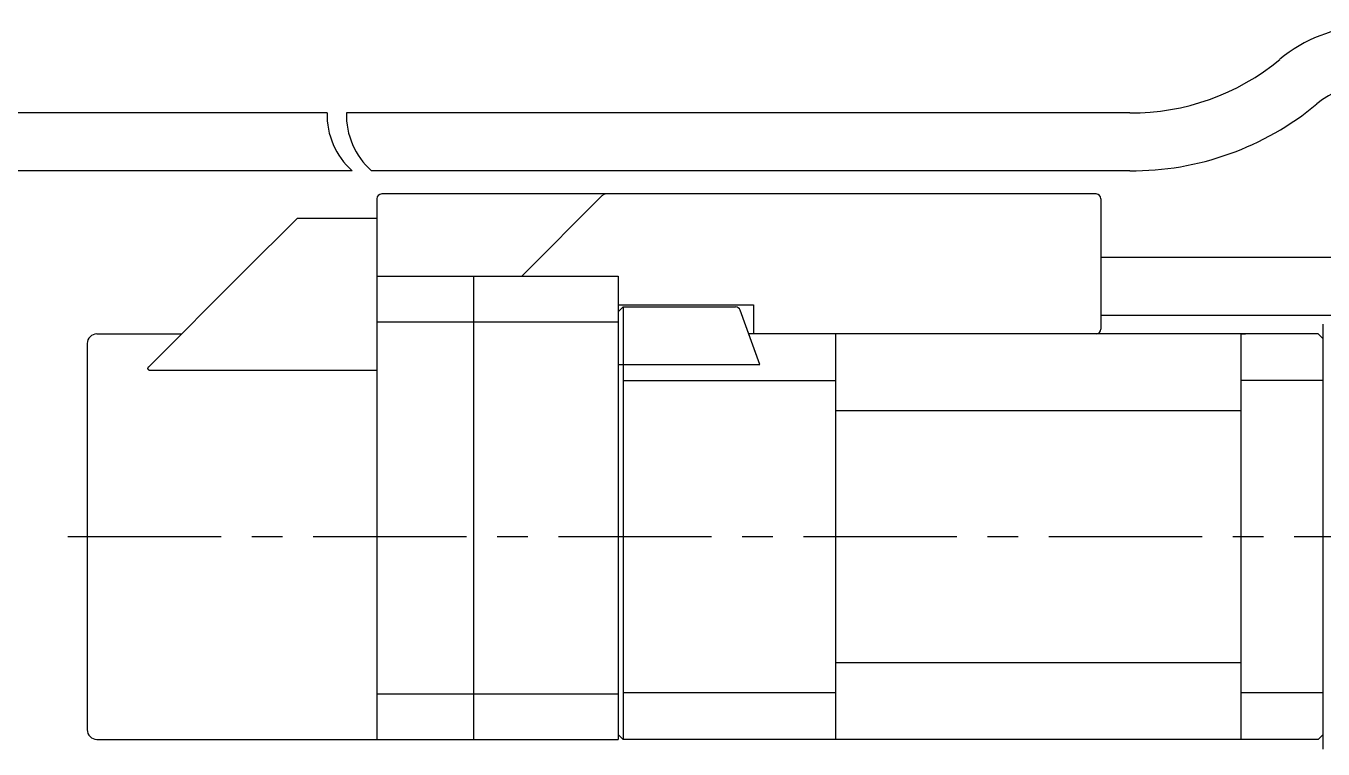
# Model space of a CAD drawing. Extents: x -2 to 929, y -8 to 242.
# Drawn here: x 262.2 to 396.6, y 10.5 to 85.4 of the extents above; entities that cross this region are included whole.
import ezdxf

# ---------------------------------------------------------------- set-up
doc = ezdxf.new("R2010")
doc.units = 0
doc.header["$LTSCALE"] = 0.5
doc.linetypes.add('CENTER', pattern=[50.8, 31.75, -6.35, 6.35, -6.35])
for name, color, linetype in [('MSM_CENTER', 1, 'CENTER'), ('MSM_CONTINUOUS', 7, 'CONTINUOUS'), ('MSM_NARROW', 5, 'CONTINUOUS')]:
    doc.layers.add(name, color=color, linetype=linetype)

msp = doc.modelspace()

# ---------------------------------------------------------------- linework, layer by layer
at = {"layer": 'MSM_CENTER'}
msp.add_line((266.57, 32.49), (756.07, 32.49), dxfattribs=at)
at = {"layer": 'MSM_CONTINUOUS'}
for p, q in [((293.41, 76.4), (210.63, 76.4)), ((376.55, 76.4), (295.41, 76.4)), ((296, 70.4), (210.63, 70.4)), ((376.55, 70.4), (298, 70.4)), ((298.57, 67.49), (298.57, 11.49)), ((373.07, 67.99), (299.07, 67.99)), ((321.92, 67.84), (313.57, 59.49)), ((373.57, 67.49), (373.57, 53.99)), ((290.34, 65.49), (284.69, 59.84)), ((290.34, 65.49), (298.57, 65.49)), ((401.67, 61.4), (373.57, 61.4)), ((284.69, 59.84), (274.91, 50.06)), ((298.57, 59.49), (323.57, 59.49)), ((308.57, 59.49), (308.57, 11.49)), ((323.57, 59.49), (323.57, 11.49)), ((323.57, 56.49), (337.57, 56.49)), ((337.57, 56.49), (337.57, 53.49)), ((324.07, 56.29), (323.57, 55.79)), ((324.07, 56.29), (324.07, 11.49)), ((324.07, 56.29), (335.72, 56.29)), ((338.24, 50.32), (336.19, 55.96)), ((401.67, 55.4), (373.57, 55.4)), ((298.57, 54.76), (323.57, 54.76)), ((338.24, 50.32), (336.96, 53.85)), ((396.57, 10.49), (396.57, 54.49)), ((268.57, 52.49), (268.57, 12.49)), ((269.57, 53.49), (278.34, 53.49)), ((396.07, 53.49), (337.09, 53.49)), ((346.07, 53.49), (346.07, 11.49)), ((388.07, 53.49), (388.07, 11.49)), ((388.07, 53.49), (388.53, 53.49)), ((396.07, 53.49), (396.57, 52.99)), ((274.84, 49.94), (274.83, 49.94)), ((274.83, 49.94), (274.83, 49.94)), ((274.83, 49.94), (274.83, 49.94)), ((274.83, 49.94), (274.83, 49.94)), ((274.83, 49.94), (274.83, 49.94)), ((274.83, 49.94), (274.83, 49.93)), ((274.83, 49.93), (274.83, 49.93)), ((274.83, 49.93), (274.83, 49.93)), ((274.83, 49.93), (274.83, 49.93)), ((274.83, 49.93), (274.83, 49.93)), ((274.83, 49.93), (274.83, 49.93)), ((274.83, 49.93), (274.83, 49.93)), ((274.83, 49.93), (274.83, 49.93)), ((274.83, 49.93), (274.83, 49.93)), ((274.83, 49.93), (274.83, 49.93)), ((274.83, 49.93), (274.83, 49.93)), ((274.83, 49.93), (274.83, 49.93)), ((274.83, 49.93), (274.83, 49.93)), ((274.83, 49.93), (274.83, 49.93)), ((274.83, 49.93), (274.83, 49.93)), ((274.83, 49.93), (274.83, 49.92)), ((274.83, 49.92), (274.83, 49.92)), ((274.83, 49.92), (274.83, 49.92)), ((274.83, 49.92), (274.83, 49.92)), ((274.83, 49.92), (274.83, 49.92)), ((274.83, 49.92), (274.83, 49.92)), ((274.83, 49.92), (274.83, 49.92)), ((274.83, 49.92), (274.83, 49.92)), ((274.83, 49.92), (274.83, 49.92)), ((274.83, 49.92), (274.83, 49.92)), ((274.83, 49.92), (274.83, 49.92)), ((274.83, 49.92), (274.83, 49.92)), ((274.83, 49.92), (274.83, 49.92)), ((274.83, 49.92), (274.83, 49.92)), ((274.83, 49.92), (274.83, 49.92)), ((274.83, 49.92), (274.83, 49.91)), ((274.83, 49.91), (274.83, 49.91)), ((274.83, 49.91), (274.83, 49.91)), ((274.83, 49.91), (274.83, 49.91)), ((274.83, 49.91), (274.83, 49.91)), ((274.83, 49.91), (274.83, 49.91)), ((274.83, 49.91), (274.83, 49.91)), ((274.83, 49.91), (274.83, 49.91)), ((274.83, 49.91), (274.83, 49.91)), ((274.83, 49.91), (274.83, 49.91)), ((274.83, 49.91), (274.83, 49.91)), ((274.83, 49.91), (274.83, 49.91)), ((274.83, 49.91), (274.83, 49.91)), ((274.83, 49.91), (274.83, 49.91)), ((274.83, 49.91), (274.83, 49.91)), ((274.83, 49.91), (274.83, 49.9)), ((274.83, 49.9), (274.83, 49.9)), ((274.83, 49.9), (274.83, 49.9)), ((274.83, 49.9), (274.83, 49.9)), ((274.83, 49.9), (274.83, 49.9)), ((274.83, 49.9), (274.83, 49.9)), ((274.83, 49.9), (274.83, 49.9)), ((274.83, 49.9), (274.83, 49.9)), ((274.83, 49.9), (274.83, 49.9)), ((274.83, 49.9), (274.83, 49.9)), ((274.83, 49.9), (274.83, 49.9)), ((274.83, 49.9), (274.83, 49.9)), ((274.83, 49.9), (274.83, 49.9)), ((274.83, 49.9), (274.83, 49.9)), ((274.83, 49.9), (274.83, 49.89)), ((274.83, 49.89), (274.83, 49.89)), ((274.83, 49.89), (274.84, 49.89)), ((274.85, 49.97), (274.84, 49.97)), ((274.84, 49.97), (274.84, 49.97)), ((274.84, 49.97), (274.84, 49.97)), ((274.84, 49.97), (274.84, 49.97)), ((274.84, 49.97), (274.84, 49.97)), ((274.84, 49.97), (274.84, 49.97)), ((274.84, 49.97), (274.84, 49.97)), ((274.84, 49.97), (274.84, 49.97)), ((274.84, 49.97), (274.84, 49.97)), ((274.84, 49.97), (274.84, 49.97)), ((274.84, 49.97), (274.84, 49.96)), ((274.84, 49.96), (274.84, 49.96)), ((274.84, 49.96), (274.84, 49.96)), ((274.84, 49.96), (274.84, 49.96)), ((274.84, 49.96), (274.84, 49.96)), ((274.84, 49.96), (274.84, 49.96)), ((274.84, 49.96), (274.84, 49.96)), ((274.84, 49.96), (274.84, 49.96)), ((274.84, 49.96), (274.84, 49.96)), ((274.84, 49.96), (274.84, 49.96)), ((274.84, 49.96), (274.84, 49.96)), ((274.84, 49.96), (274.84, 49.96)), ((274.84, 49.96), (274.84, 49.96)), ((274.84, 49.96), (274.84, 49.96)), ((274.84, 49.96), (274.84, 49.96)), ((274.84, 49.96), (274.84, 49.96)), ((274.84, 49.96), (274.84, 49.95)), ((274.84, 49.95), (274.84, 49.95)), ((274.84, 49.95), (274.84, 49.95)), ((274.84, 49.95), (274.84, 49.95)), ((274.84, 49.95), (274.84, 49.95)), ((274.84, 49.95), (274.84, 49.95)), ((274.84, 49.95), (274.84, 49.95)), ((274.84, 49.95), (274.84, 49.95)), ((274.84, 49.95), (274.84, 49.95)), ((274.84, 49.95), (274.84, 49.95)), ((274.84, 49.95), (274.84, 49.95)), ((274.84, 49.95), (274.84, 49.95)), ((274.84, 49.95), (274.84, 49.95)), ((274.84, 49.95), (274.84, 49.95)), ((274.84, 49.95), (274.84, 49.95)), ((274.84, 49.95), (274.84, 49.94)), ((274.84, 49.94), (274.84, 49.94)), ((274.84, 49.94), (274.84, 49.94)), ((274.84, 49.94), (274.84, 49.94)), ((274.84, 49.94), (274.84, 49.94)), ((274.84, 49.94), (274.84, 49.94)), ((274.84, 49.94), (274.84, 49.94)), ((274.84, 49.94), (274.84, 49.94)), ((274.84, 49.94), (274.84, 49.94)), ((274.84, 49.94), (274.84, 49.94)), ((274.84, 49.89), (274.84, 49.89)), ((274.84, 49.89), (274.84, 49.89)), ((274.84, 49.89), (274.84, 49.89)), ((274.84, 49.89), (274.84, 49.89)), ((274.84, 49.89), (274.84, 49.89)), ((274.84, 49.89), (274.84, 49.89)), ((274.84, 49.89), (274.84, 49.89)), ((274.84, 49.89), (274.84, 49.89)), ((274.84, 49.89), (274.84, 49.89)), ((274.84, 49.89), (274.84, 49.89)), ((274.84, 49.89), (274.84, 49.89)), ((274.84, 49.89), (274.84, 49.89)), ((274.84, 49.89), (274.84, 49.89)), ((274.84, 49.89), (274.84, 49.88)), ((274.84, 49.88), (274.84, 49.88)), ((274.84, 49.88), (274.84, 49.88)), ((274.84, 49.88), (274.84, 49.88)), ((274.84, 49.88), (274.84, 49.88)), ((274.84, 49.88), (274.84, 49.88)), ((274.84, 49.88), (274.84, 49.88)), ((274.84, 49.88), (274.84, 49.88)), ((274.84, 49.88), (274.84, 49.88)), ((274.84, 49.88), (274.84, 49.88)), ((274.84, 49.88), (274.84, 49.88)), ((274.84, 49.88), (274.84, 49.88)), ((274.84, 49.88), (274.84, 49.88)), ((274.84, 49.88), (274.84, 49.88)), ((274.84, 49.88), (274.84, 49.88)), ((274.84, 49.88), (274.84, 49.87)), ((274.84, 49.87), (274.84, 49.87)), ((274.84, 49.87), (274.84, 49.87)), ((274.84, 49.87), (274.84, 49.87)), ((274.84, 49.87), (274.84, 49.87)), ((274.84, 49.87), (274.84, 49.87)), ((274.84, 49.87), (274.84, 49.87)), ((274.84, 49.87), (274.84, 49.87)), ((274.84, 49.87), (274.84, 49.87)), ((274.84, 49.87), (274.84, 49.87)), ((274.84, 49.87), (274.84, 49.87)), ((274.84, 49.87), (274.84, 49.87)), ((274.84, 49.87), (274.84, 49.87)), ((274.84, 49.87), (274.84, 49.87)), ((274.84, 49.87), (274.84, 49.87)), ((274.84, 49.87), (274.84, 49.87)), ((274.84, 49.87), (274.84, 49.86)), ((274.84, 49.86), (274.84, 49.86)), ((274.84, 49.86), (274.85, 49.86)), ((274.86, 49.99), (274.85, 49.99)), ((274.85, 49.99), (274.85, 49.99)), ((274.85, 49.99), (274.85, 49.99)), ((274.85, 49.99), (274.85, 49.99)), ((274.85, 49.99), (274.85, 49.99)), ((274.85, 49.99), (274.85, 49.99)), ((274.85, 49.99), (274.85, 49.99)), ((274.85, 49.99), (274.85, 49.99)), ((274.85, 49.99), (274.85, 49.99)), ((274.85, 49.99), (274.85, 49.99)), ((274.85, 49.99), (274.85, 49.99)), ((274.85, 49.99), (274.85, 49.98)), ((274.85, 49.98), (274.85, 49.98)), ((274.85, 49.98), (274.85, 49.98)), ((274.85, 49.98), (274.85, 49.98)), ((274.85, 49.98), (274.85, 49.98)), ((274.85, 49.98), (274.85, 49.98)), ((274.85, 49.98), (274.85, 49.98)), ((274.85, 49.98), (274.85, 49.98)), ((274.85, 49.98), (274.85, 49.98)), ((274.85, 49.98), (274.85, 49.98)), ((274.85, 49.98), (274.85, 49.98)), ((274.85, 49.98), (274.85, 49.98)), ((274.85, 49.98), (274.85, 49.98)), ((274.85, 49.98), (274.85, 49.98)), ((274.85, 49.98), (274.85, 49.98)), ((274.85, 49.98), (274.85, 49.98)), ((274.85, 49.98), (274.85, 49.97)), ((274.85, 49.97), (274.85, 49.97)), ((274.85, 49.97), (274.85, 49.97)), ((274.85, 49.97), (274.85, 49.97)), ((274.85, 49.97), (274.85, 49.97)), ((274.85, 49.97), (274.85, 49.97)), ((274.85, 49.86), (274.85, 49.86)), ((274.85, 49.86), (274.85, 49.86)), ((274.85, 49.86), (274.85, 49.86)), ((274.85, 49.86), (274.85, 49.86)), ((274.85, 49.86), (274.85, 49.86)), ((274.85, 49.86), (274.85, 49.86)), ((274.85, 49.86), (274.85, 49.86)), ((274.85, 49.86), (274.85, 49.86)), ((274.85, 49.86), (274.85, 49.86)), ((274.85, 49.86), (274.85, 49.86)), ((274.85, 49.86), (274.85, 49.86)), ((274.85, 49.86), (274.85, 49.86)), ((274.85, 49.86), (274.85, 49.86)), ((274.85, 49.86), (274.85, 49.86)), ((274.85, 49.86), (274.85, 49.85)), ((274.85, 49.85), (274.85, 49.85)), ((274.85, 49.85), (274.85, 49.85)), ((274.85, 49.85), (274.85, 49.85)), ((274.85, 49.85), (274.85, 49.85)), ((274.85, 49.85), (274.85, 49.85)), ((274.85, 49.85), (274.85, 49.85)), ((274.85, 49.85), (274.85, 49.85)), ((274.85, 49.85), (274.85, 49.85)), ((274.85, 49.85), (274.85, 49.85)), ((274.85, 49.85), (274.85, 49.85)), ((274.85, 49.85), (274.85, 49.85)), ((274.85, 49.85), (274.85, 49.85)), ((274.85, 49.85), (274.85, 49.85)), ((274.85, 49.85), (274.85, 49.85)), ((274.85, 49.85), (274.86, 49.85)), ((274.87, 50.01), (274.86, 50.01)), ((274.86, 50.01), (274.86, 50.01)), ((274.86, 50.01), (274.86, 50.01)), ((274.86, 50.01), (274.86, 50.01)), ((274.86, 50.01), (274.86, 50)), ((274.86, 50), (274.86, 50)), ((274.86, 50), (274.86, 50)), ((274.86, 50), (274.86, 50)), ((274.86, 50), (274.86, 50)), ((274.86, 50), (274.86, 50)), ((274.86, 50), (274.86, 50)), ((274.86, 50), (274.86, 50)), ((274.86, 50), (274.86, 50)), ((274.86, 50), (274.86, 50)), ((274.86, 50), (274.86, 50)), ((274.86, 50), (274.86, 50)), ((274.86, 50), (274.86, 50)), ((274.86, 50), (274.86, 50)), ((274.86, 50), (274.86, 50)), ((274.86, 50), (274.86, 50)), ((274.86, 50), (274.86, 50)), ((274.86, 50), (274.86, 50)), ((274.86, 50), (274.86, 49.99)), ((274.86, 49.99), (274.86, 49.99)), ((274.86, 49.99), (274.86, 49.99)), ((274.86, 49.99), (274.86, 49.99)), ((274.86, 49.99), (274.86, 49.99)), ((274.86, 49.99), (274.86, 49.99)), ((274.86, 49.85), (274.86, 49.85)), ((274.86, 49.85), (274.86, 49.84)), ((274.86, 49.84), (274.86, 49.84)), ((274.86, 49.84), (274.86, 49.84)), ((274.86, 49.84), (274.86, 49.84)), ((274.86, 49.84), (274.86, 49.84)), ((274.86, 49.84), (274.86, 49.84)), ((274.86, 49.84), (274.86, 49.84)), ((274.86, 49.84), (274.86, 49.84)), ((274.86, 49.84), (274.86, 49.84)), ((274.86, 49.84), (274.86, 49.84)), ((274.86, 49.84), (274.86, 49.84)), ((274.86, 49.84), (274.86, 49.84)), ((274.86, 49.84), (274.86, 49.84)), ((274.86, 49.84), (274.86, 49.84)), ((274.86, 49.84), (274.86, 49.84)), ((274.86, 49.84), (274.86, 49.84)), ((274.86, 49.84), (274.86, 49.84)), ((274.86, 49.84), (274.86, 49.84)), ((274.86, 49.84), (274.86, 49.84)), ((274.86, 49.84), (274.86, 49.83)), ((274.86, 49.83), (274.86, 49.83)), ((274.86, 49.83), (274.86, 49.83)), ((274.86, 49.83), (274.87, 49.83)), ((274.88, 50.02), (274.87, 50.02)), ((274.87, 50.02), (274.87, 50.02)), ((274.87, 50.02), (274.87, 50.02)), ((274.87, 50.02), (274.87, 50.02)), ((274.87, 50.02), (274.87, 50.02)), ((274.87, 50.02), (274.87, 50.02)), ((274.87, 50.02), (274.87, 50.02)), ((274.87, 50.02), (274.87, 50.02)), ((274.87, 50.02), (274.87, 50.02)), ((274.87, 50.02), (274.87, 50.02)), ((274.87, 50.02), (274.87, 50.02)), ((274.87, 50.02), (274.87, 50.02)), ((274.87, 50.02), (274.87, 50.01)), ((274.87, 50.01), (274.87, 50.01)), ((274.87, 50.01), (274.87, 50.01)), ((274.87, 50.01), (274.87, 50.01)), ((274.87, 50.01), (274.87, 50.01)), ((274.87, 50.01), (274.87, 50.01)), ((274.87, 50.01), (274.87, 50.01)), ((274.87, 50.01), (274.87, 50.01)), ((274.87, 50.01), (274.87, 50.01)), ((274.87, 50.01), (274.87, 50.01)), ((274.87, 50.01), (274.87, 50.01)), ((274.87, 50.01), (274.87, 50.01)), ((274.87, 50.01), (274.87, 50.01)), ((274.87, 50.01), (274.87, 50.01)), ((274.87, 49.83), (274.87, 49.83)), ((274.87, 49.83), (274.87, 49.83)), ((274.87, 49.83), (274.87, 49.83)), ((274.87, 49.83), (274.87, 49.83)), ((274.87, 49.83), (274.87, 49.83)), ((274.87, 49.83), (274.87, 49.83)), ((274.87, 49.83), (274.87, 49.83)), ((274.87, 49.83), (274.87, 49.83)), ((274.87, 49.83), (274.87, 49.83)), ((274.87, 49.83), (274.87, 49.83)), ((274.87, 49.83), (274.87, 49.83)), ((274.87, 49.83), (274.87, 49.83)), ((274.87, 49.83), (274.87, 49.83)), ((274.87, 49.83), (274.87, 49.83)), ((274.87, 49.83), (274.87, 49.83)), ((274.87, 49.83), (274.87, 49.83)), ((274.87, 49.83), (274.87, 49.82)), ((274.87, 49.82), (274.87, 49.82)), ((274.87, 49.82), (274.87, 49.82)), ((274.87, 49.82), (274.87, 49.82)), ((274.87, 49.82), (274.87, 49.82)), ((274.87, 49.82), (274.88, 49.82)), ((274.89, 50.03), (274.88, 50.03)), ((274.88, 50.03), (274.88, 50.03)), ((274.88, 50.03), (274.88, 50.03)), ((274.88, 50.03), (274.88, 50.03)), ((274.88, 50.03), (274.88, 50.03)), ((274.88, 50.03), (274.88, 50.03)), ((274.88, 50.03), (274.88, 50.03)), ((274.88, 50.03), (274.88, 50.03)), ((274.88, 50.03), (274.88, 50.03)), ((274.88, 50.03), (274.88, 50.03)), ((274.88, 50.03), (274.88, 50.03)), ((274.88, 50.03), (274.88, 50.03)), ((274.88, 50.03), (274.88, 50.03)), ((274.88, 50.03), (274.88, 50.03)), ((274.88, 50.03), (274.88, 50.03)), ((274.88, 50.03), (274.88, 50.03)), ((274.88, 50.03), (274.88, 50.03)), ((274.88, 50.03), (274.88, 50.02)), ((274.88, 50.02), (274.88, 50.02)), ((274.88, 50.02), (274.88, 50.02)), ((274.88, 50.02), (274.88, 50.02)), ((274.88, 50.02), (274.88, 50.02)), ((274.88, 50.02), (274.88, 50.02)), ((274.88, 49.82), (274.88, 49.82)), ((274.88, 49.82), (274.88, 49.82)), ((274.88, 49.82), (274.88, 49.82)), ((274.88, 49.82), (274.88, 49.82)), ((274.88, 49.82), (274.88, 49.82)), ((274.88, 49.82), (274.88, 49.82)), ((274.88, 49.82), (274.88, 49.82)), ((274.88, 49.82), (274.88, 49.82)), ((274.88, 49.82), (274.88, 49.82)), ((274.88, 49.82), (274.88, 49.82)), ((274.88, 49.82), (274.88, 49.82)), ((274.88, 49.82), (274.88, 49.82)), ((274.88, 49.82), (274.88, 49.82)), ((274.88, 49.82), (274.88, 49.82)), ((274.88, 49.82), (274.88, 49.82)), ((274.88, 49.82), (274.88, 49.82)), ((274.88, 49.82), (274.88, 49.81)), ((274.88, 49.81), (274.88, 49.81)), ((274.88, 49.81), (274.88, 49.81)), ((274.88, 49.81), (274.89, 49.81)), ((274.9, 50.05), (274.89, 50.05)), ((274.89, 50.05), (274.89, 50.04)), ((274.89, 50.04), (274.89, 50.04)), ((274.89, 50.04), (274.89, 50.04)), ((274.89, 50.04), (274.89, 50.04)), ((274.89, 50.04), (274.89, 50.04)), ((274.89, 50.04), (274.89, 50.04)), ((274.89, 50.04), (274.89, 50.04)), ((274.89, 50.04), (274.89, 50.04)), ((274.89, 50.04), (274.89, 50.04)), ((274.89, 50.04), (274.89, 50.04)), ((274.89, 50.04), (274.89, 50.04)), ((274.89, 50.04), (274.89, 50.04)), ((274.89, 50.04), (274.89, 50.04)), ((274.89, 50.04), (274.89, 50.04)), ((274.89, 50.04), (274.89, 50.04)), ((274.89, 50.04), (274.89, 50.04)), ((274.89, 50.04), (274.89, 50.04)), ((274.89, 50.04), (274.89, 50.04)), ((274.89, 50.04), (274.89, 50.04)), ((274.89, 50.04), (274.89, 50.03)), ((274.89, 50.03), (274.89, 50.03)), ((274.89, 50.03), (274.89, 50.03)), ((274.89, 49.81), (274.89, 49.81)), ((274.89, 49.81), (274.89, 49.81)), ((274.89, 49.81), (274.89, 49.81)), ((274.89, 49.81), (274.89, 49.81)), ((274.89, 49.81), (274.89, 49.81)), ((274.89, 49.81), (274.89, 49.81)), ((274.89, 49.81), (274.89, 49.81)), ((274.89, 49.81), (274.89, 49.81)), ((274.89, 49.81), (274.89, 49.81)), ((274.89, 49.81), (274.89, 49.81)), ((274.89, 49.81), (274.89, 49.81)), ((274.89, 49.81), (274.89, 49.81)), ((274.89, 49.81), (274.89, 49.81)), ((274.89, 49.81), (274.89, 49.81)), ((274.89, 49.81), (274.89, 49.81)), ((274.89, 49.81), (274.89, 49.81)), ((274.89, 49.81), (274.89, 49.81)), ((274.89, 49.81), (274.89, 49.81)), ((274.89, 49.81), (274.9, 49.81)), ((274.91, 50.06), (274.9, 50.06)), ((274.9, 50.06), (274.9, 50.05)), ((274.9, 50.05), (274.9, 50.05)), ((274.9, 50.05), (274.9, 50.05)), ((274.9, 50.05), (274.9, 50.05)), ((274.9, 50.05), (274.9, 50.05)), ((274.9, 50.05), (274.9, 50.05)), ((274.9, 50.05), (274.9, 50.05)), ((274.9, 50.05), (274.9, 50.05)), ((274.9, 50.05), (274.9, 50.05)), ((274.9, 50.05), (274.9, 50.05)), ((274.9, 50.05), (274.9, 50.05)), ((274.9, 50.05), (274.9, 50.05)), ((274.9, 50.05), (274.9, 50.05)), ((274.9, 50.05), (274.9, 50.05)), ((274.9, 50.05), (274.9, 50.05)), ((274.9, 50.05), (274.9, 50.05)), ((274.9, 50.05), (274.9, 50.05)), ((274.9, 50.05), (274.9, 50.05)), ((274.9, 50.05), (274.9, 50.05)), ((274.9, 50.05), (274.9, 50.05)), ((274.9, 49.81), (274.9, 49.81)), ((274.9, 49.81), (274.9, 49.8)), ((274.9, 49.8), (274.9, 49.8)), ((274.9, 49.8), (274.9, 49.8)), ((274.9, 49.8), (274.9, 49.8)), ((274.9, 49.8), (274.9, 49.8)), ((274.9, 49.8), (274.9, 49.8)), ((274.9, 49.8), (274.9, 49.8)), ((274.9, 49.8), (274.9, 49.8)), ((274.9, 49.8), (274.9, 49.8)), ((274.9, 49.8), (274.9, 49.8)), ((274.9, 49.8), (274.9, 49.8)), ((274.9, 49.8), (274.9, 49.8)), ((274.9, 49.8), (274.9, 49.8)), ((274.9, 49.8), (274.9, 49.8)), ((274.9, 49.8), (274.9, 49.8)), ((274.9, 49.8), (274.9, 49.8)), ((274.9, 49.8), (274.91, 49.8)), ((274.91, 50.06), (274.91, 50.06)), ((274.91, 50.06), (274.91, 50.06)), ((274.91, 50.06), (274.91, 50.06)), ((274.91, 49.8), (274.91, 49.8)), ((274.91, 49.8), (274.91, 49.8)), ((274.91, 49.8), (274.91, 49.8)), ((274.91, 49.8), (274.91, 49.8)), ((274.91, 49.8), (274.91, 49.8)), ((274.91, 49.8), (274.91, 49.8)), ((274.91, 49.8), (274.91, 49.8)), ((274.91, 49.8), (274.91, 49.8)), ((274.91, 49.8), (274.91, 49.8)), ((274.91, 49.8), (274.91, 49.79)), ((274.91, 49.79), (274.91, 49.79)), ((274.91, 49.79), (274.91, 49.79)), ((274.91, 49.79), (274.91, 49.79)), ((274.91, 49.79), (274.91, 49.79)), ((274.91, 49.79), (274.91, 49.79)), ((274.91, 49.79), (274.91, 49.79)), ((274.91, 49.79), (274.92, 49.79)), ((274.92, 49.79), (274.92, 49.79)), ((274.92, 49.79), (274.92, 49.79)), ((274.92, 49.79), (274.92, 49.79)), ((274.92, 49.79), (274.92, 49.79)), ((274.92, 49.79), (274.92, 49.79)), ((274.92, 49.79), (274.92, 49.79)), ((274.92, 49.79), (274.92, 49.79)), ((274.92, 49.79), (274.92, 49.79)), ((274.92, 49.79), (274.92, 49.79)), ((274.92, 49.79), (274.92, 49.79)), ((274.92, 49.79), (274.92, 49.79)), ((274.92, 49.79), (274.92, 49.79)), ((274.92, 49.79), (274.92, 49.79)), ((274.92, 49.79), (274.92, 49.79)), ((274.92, 49.79), (274.92, 49.79)), ((274.92, 49.79), (274.92, 49.79)), ((274.92, 49.79), (274.93, 49.79)), ((274.93, 49.79), (274.93, 49.79)), ((274.93, 49.79), (274.93, 49.79)), ((274.93, 49.79), (274.93, 49.79)), ((274.93, 49.79), (274.93, 49.79)), ((274.93, 49.79), (274.93, 49.79)), ((274.93, 49.79), (274.93, 49.78)), ((274.93, 49.78), (274.93, 49.78)), ((274.93, 49.78), (274.93, 49.78)), ((274.93, 49.78), (274.93, 49.78)), ((274.93, 49.78), (274.93, 49.78)), ((274.93, 49.78), (274.93, 49.78)), ((274.93, 49.78), (274.93, 49.78)), ((274.93, 49.78), (274.93, 49.78)), ((274.93, 49.78), (274.93, 49.78)), ((274.93, 49.78), (274.93, 49.78)), ((274.93, 49.78), (274.93, 49.78)), ((274.93, 49.78), (274.94, 49.78)), ((274.94, 49.78), (274.94, 49.78)), ((274.94, 49.78), (274.94, 49.78)), ((274.94, 49.78), (274.94, 49.78)), ((274.94, 49.78), (274.94, 49.78)), ((274.94, 49.78), (274.94, 49.78)), ((274.94, 49.78), (274.94, 49.78)), ((274.94, 49.78), (274.94, 49.78)), ((274.94, 49.78), (274.94, 49.78)), ((274.94, 49.78), (274.94, 49.78)), ((274.94, 49.78), (274.94, 49.78)), ((274.94, 49.78), (274.94, 49.78)), ((274.94, 49.78), (274.94, 49.78)), ((274.94, 49.78), (274.94, 49.78)), ((274.94, 49.78), (274.94, 49.78)), ((274.94, 49.78), (274.94, 49.78)), ((274.94, 49.78), (274.95, 49.78)), ((274.95, 49.78), (274.95, 49.78)), ((274.95, 49.78), (274.95, 49.78)), ((274.95, 49.78), (274.95, 49.78)), ((274.95, 49.78), (274.95, 49.78)), ((274.95, 49.78), (274.95, 49.78)), ((274.95, 49.78), (274.95, 49.77)), ((274.95, 49.77), (274.95, 49.77)), ((274.95, 49.77), (274.95, 49.77)), ((274.95, 49.77), (274.95, 49.77)), ((274.95, 49.77), (274.95, 49.77)), ((274.95, 49.77), (274.95, 49.77)), ((274.95, 49.77), (274.95, 49.77)), ((274.95, 49.77), (274.95, 49.77)), ((274.95, 49.77), (274.95, 49.77)), ((274.95, 49.77), (274.95, 49.77)), ((274.95, 49.77), (274.95, 49.77)), ((274.95, 49.77), (274.96, 49.77)), ((274.96, 49.77), (274.96, 49.77)), ((274.96, 49.77), (274.96, 49.77)), ((274.96, 49.77), (274.96, 49.77)), ((274.96, 49.77), (274.96, 49.77)), ((274.96, 49.77), (274.96, 49.77)), ((274.96, 49.77), (274.96, 49.77)), ((274.96, 49.77), (274.96, 49.77)), ((274.96, 49.77), (274.96, 49.77)), ((274.96, 49.77), (274.96, 49.77)), ((274.96, 49.77), (274.96, 49.77)), ((274.96, 49.77), (274.96, 49.77)), ((274.96, 49.77), (274.96, 49.77)), ((274.96, 49.77), (274.96, 49.77)), ((274.96, 49.77), (274.96, 49.77)), ((274.96, 49.77), (274.96, 49.77)), ((274.96, 49.77), (274.97, 49.77)), ((274.97, 49.77), (274.97, 49.77)), ((274.97, 49.77), (274.97, 49.77)), ((274.97, 49.77), (274.97, 49.77)), ((274.97, 49.77), (274.97, 49.77)), ((274.97, 49.77), (274.97, 49.77)), ((274.97, 49.77), (274.97, 49.77)), ((274.97, 49.77), (274.97, 49.77)), ((274.97, 49.77), (274.97, 49.77)), ((274.97, 49.77), (274.97, 49.77)), ((274.97, 49.77), (274.97, 49.77)), ((274.97, 49.77), (274.97, 49.77)), ((274.97, 49.77), (274.97, 49.76)), ((274.97, 49.76), (274.97, 49.76)), ((274.97, 49.76), (274.97, 49.76)), ((274.97, 49.76), (274.97, 49.76)), ((274.97, 49.76), (274.98, 49.76)), ((274.98, 49.76), (274.98, 49.76)), ((274.98, 49.76), (274.98, 49.76)), ((274.98, 49.76), (274.98, 49.76)), ((274.98, 49.76), (274.98, 49.76)), ((274.98, 49.76), (274.98, 49.76)), ((274.98, 49.76), (274.98, 49.76)), ((274.98, 49.76), (274.98, 49.76)), ((274.98, 49.76), (274.98, 49.76)), ((274.98, 49.76), (274.98, 49.76)), ((274.98, 49.76), (274.98, 49.76)), ((274.98, 49.76), (274.98, 49.76)), ((274.98, 49.76), (274.98, 49.76)), ((274.98, 49.76), (274.98, 49.76)), ((274.98, 49.76), (274.98, 49.76)), ((274.98, 49.76), (274.99, 49.76)), ((274.99, 49.76), (274.99, 49.76)), ((274.99, 49.76), (274.99, 49.76)), ((274.99, 49.76), (274.99, 49.76)), ((274.99, 49.76), (274.99, 49.76)), ((274.99, 49.76), (274.99, 49.76)), ((274.99, 49.76), (274.99, 49.76)), ((274.99, 49.76), (274.99, 49.76)), ((274.99, 49.76), (274.99, 49.76)), ((274.99, 49.76), (274.99, 49.76)), ((274.99, 49.76), (274.99, 49.76)), ((274.99, 49.76), (274.99, 49.76)), ((274.99, 49.76), (274.99, 49.76)), ((274.99, 49.76), (274.99, 49.76)), ((274.99, 49.76), (274.99, 49.76)), ((274.99, 49.76), (274.99, 49.76)), ((274.99, 49.76), (275, 49.76)), ((275, 49.76), (275, 49.76)), ((275, 49.76), (275, 49.76)), ((275, 49.76), (275, 49.76)), ((275, 49.76), (275, 49.76)), ((275, 49.76), (275, 49.76)), ((275, 49.76), (275, 49.76)), ((275, 49.76), (275, 49.76)), ((275, 49.76), (275, 49.76)), ((275, 49.76), (275, 49.75)), ((275, 49.75), (275, 49.75)), ((275, 49.75), (275, 49.75)), ((275, 49.75), (275, 49.75)), ((275, 49.75), (275, 49.75)), ((275, 49.75), (275, 49.75)), ((275, 49.75), (275, 49.75)), ((275, 49.75), (275.01, 49.75)), ((275.01, 49.75), (275.01, 49.75)), ((275.01, 49.75), (275.01, 49.75)), ((275.01, 49.75), (275.01, 49.75)), ((275.01, 49.75), (275.01, 49.75)), ((275.01, 49.75), (275.01, 49.75)), ((275.01, 49.75), (275.01, 49.75)), ((275.01, 49.75), (275.01, 49.75)), ((275.01, 49.75), (275.01, 49.75)), ((275.01, 49.75), (275.01, 49.75)), ((275.01, 49.75), (275.01, 49.75)), ((275.01, 49.75), (275.01, 49.75)), ((275.01, 49.75), (275.01, 49.75)), ((275.01, 49.75), (275.01, 49.75)), ((275.01, 49.75), (275.01, 49.75)), ((275.01, 49.75), (275.02, 49.75)), ((275.02, 49.75), (275.02, 49.75)), ((275.02, 49.75), (275.02, 49.75)), ((275.02, 49.75), (275.02, 49.75)), ((275.02, 49.75), (275.02, 49.75)), ((275.02, 49.75), (275.02, 49.75)), ((275.02, 49.75), (275.02, 49.75)), ((275.02, 49.75), (275.02, 49.75)), ((275.02, 49.75), (275.02, 49.75)), ((275.02, 49.75), (275.02, 49.75)), ((275.02, 49.75), (275.02, 49.75)), ((275.02, 49.75), (275.02, 49.75)), ((275.02, 49.75), (275.02, 49.75)), ((275.02, 49.75), (275.02, 49.75)), ((275.02, 49.75), (275.02, 49.75)), ((275.02, 49.75), (275.03, 49.75)), ((275.03, 49.75), (275.03, 49.75)), ((275.03, 49.75), (275.03, 49.75)), ((275.03, 49.75), (275.03, 49.75)), ((275.03, 49.75), (275.03, 49.75)), ((275.03, 49.75), (275.03, 49.75)), ((275.03, 49.75), (275.03, 49.75)), ((275.03, 49.75), (275.03, 49.75)), ((275.03, 49.75), (275.03, 49.75)), ((275.03, 49.75), (275.03, 49.75)), ((275.03, 49.75), (275.03, 49.75)), ((275.03, 49.75), (275.03, 49.75)), ((275.03, 49.75), (275.03, 49.75)), ((275.03, 49.75), (275.03, 49.75)), ((275.03, 49.75), (275.03, 49.75)), ((275.03, 49.75), (275.03, 49.75)), ((275.03, 49.75), (275.04, 49.75)), ((275.04, 49.75), (275.04, 49.75)), ((275.04, 49.75), (275.04, 49.74)), ((275.04, 49.74), (275.04, 49.74)), ((275.04, 49.74), (275.04, 49.74)), ((275.04, 49.74), (275.04, 49.74)), ((275.04, 49.74), (275.04, 49.74)), ((275.04, 49.74), (275.04, 49.74)), ((275.04, 49.74), (275.04, 49.74)), ((275.04, 49.74), (275.04, 49.74)), ((275.04, 49.74), (275.04, 49.74)), ((275.04, 49.74), (275.04, 49.74)), ((275.04, 49.74), (275.04, 49.74)), ((275.04, 49.74), (275.04, 49.74)), ((275.04, 49.74), (275.04, 49.74)), ((275.04, 49.74), (275.05, 49.74)), ((275.05, 49.74), (275.05, 49.74)), ((275.05, 49.74), (275.05, 49.74)), ((275.05, 49.74), (275.05, 49.74)), ((275.05, 49.74), (275.05, 49.74)), ((275.05, 49.74), (275.05, 49.74)), ((275.05, 49.74), (275.05, 49.74)), ((275.05, 49.74), (275.05, 49.74)), ((275.05, 49.74), (275.05, 49.74)), ((275.05, 49.74), (275.05, 49.74)), ((275.05, 49.74), (275.05, 49.74)), ((275.05, 49.74), (275.05, 49.74)), ((275.05, 49.74), (275.05, 49.74)), ((275.05, 49.74), (275.05, 49.74)), ((275.05, 49.74), (275.05, 49.74)), ((275.05, 49.74), (275.06, 49.74)), ((275.06, 49.74), (275.06, 49.74)), ((275.06, 49.74), (275.06, 49.74)), ((275.06, 49.74), (275.06, 49.74)), ((275.06, 49.74), (275.06, 49.74)), ((275.06, 49.74), (275.06, 49.74)), ((275.06, 49.74), (275.06, 49.74)), ((275.06, 49.74), (275.06, 49.74)), ((275.06, 49.74), (275.06, 49.74)), ((275.06, 49.74), (275.06, 49.74)), ((275.06, 49.74), (275.06, 49.74)), ((275.06, 49.74), (275.06, 49.74)), ((275.06, 49.74), (275.06, 49.74)), ((275.06, 49.74), (275.06, 49.74)), ((275.06, 49.74), (275.06, 49.74)), ((275.06, 49.74), (275.07, 49.74)), ((275.07, 49.74), (275.07, 49.74)), ((275.07, 49.74), (275.07, 49.74)), ((275.07, 49.74), (275.07, 49.74)), ((275.07, 49.74), (275.07, 49.74)), ((275.07, 49.74), (275.07, 49.74)), ((275.07, 49.74), (275.07, 49.74)), ((275.07, 49.74), (275.07, 49.74)), ((275.07, 49.74), (275.07, 49.74)), ((275.07, 49.74), (275.07, 49.74)), ((275.07, 49.74), (275.07, 49.74)), ((275.07, 49.74), (275.07, 49.74)), ((275.07, 49.74), (275.07, 49.74)), ((275.07, 49.74), (275.07, 49.74)), ((275.07, 49.74), (275.07, 49.74)), ((275.07, 49.74), (275.08, 49.74)), ((275.08, 49.74), (275.08, 49.74)), ((275.08, 49.74), (275.08, 49.74)), ((275.08, 49.74), (275.08, 49.74)), ((275.08, 49.74), (275.08, 49.74)), ((275.08, 49.74), (275.08, 49.74)), ((275.08, 49.74), (275.08, 49.74)), ((275.08, 49.74), (275.08, 49.74)), ((275.08, 49.74), (275.08, 49.74)), ((275.08, 49.74), (275.08, 49.74)), ((275.08, 49.74), (275.08, 49.74)), ((275.08, 49.74), (275.08, 49.74)), ((275.08, 49.74), (275.08, 49.74)), ((275.08, 49.74), (275.08, 49.73)), ((275.08, 49.73), (275.08, 49.73)), ((275.08, 49.73), (275.09, 49.73)), ((275.09, 49.73), (275.09, 49.73)), ((275.09, 49.73), (275.09, 49.73)), ((275.09, 49.73), (275.09, 49.73)), ((275.09, 49.73), (275.09, 49.73)), ((275.09, 49.73), (275.09, 49.73)), ((275.09, 49.73), (275.09, 49.73)), ((275.09, 49.73), (275.09, 49.73)), ((275.09, 49.73), (275.09, 49.73)), ((275.09, 49.73), (275.09, 49.73)), ((275.09, 49.73), (275.09, 49.73)), ((275.09, 49.73), (275.09, 49.73)), ((275.09, 49.73), (275.09, 49.73)), ((275.09, 49.73), (275.09, 49.73)), ((275.09, 49.73), (275.09, 49.73)), ((275.09, 49.73), (275.1, 49.73)), ((275.1, 49.73), (275.1, 49.73)), ((275.1, 49.73), (275.1, 49.73)), ((275.1, 49.73), (275.1, 49.73)), ((275.1, 49.73), (275.1, 49.73)), ((275.1, 49.73), (275.1, 49.73)), ((275.1, 49.73), (275.1, 49.73)), ((275.1, 49.73), (275.1, 49.73)), ((275.1, 49.73), (275.1, 49.73)), ((275.1, 49.73), (275.1, 49.73)), ((275.1, 49.73), (275.1, 49.73)), ((275.1, 49.73), (275.1, 49.73)), ((275.1, 49.73), (275.1, 49.73)), ((275.1, 49.73), (275.1, 49.73)), ((275.1, 49.73), (275.1, 49.73)), ((275.1, 49.73), (275.11, 49.73)), ((275.11, 49.73), (275.11, 49.73)), ((275.11, 49.73), (275.11, 49.73)), ((275.11, 49.73), (275.11, 49.73)), ((275.11, 49.73), (275.11, 49.73)), ((275.11, 49.73), (275.11, 49.73)), ((275.11, 49.73), (275.11, 49.73)), ((275.11, 49.73), (275.11, 49.73)), ((275.11, 49.73), (275.11, 49.73)), ((275.11, 49.73), (275.11, 49.73)), ((275.11, 49.73), (275.11, 49.73)), ((275.11, 49.73), (275.11, 49.73)), ((275.11, 49.73), (275.11, 49.73)), ((275.11, 49.73), (275.11, 49.73)), ((275.11, 49.73), (275.11, 49.73)), ((275.11, 49.73), (275.12, 49.73)), ((275.12, 49.73), (275.12, 49.73)), ((275.12, 49.73), (275.12, 49.73)), ((275.12, 49.73), (275.12, 49.73)), ((275.12, 49.73), (275.12, 49.73)), ((275.12, 49.73), (275.12, 49.73)), ((275.12, 49.73), (275.12, 49.73)), ((275.12, 49.73), (275.12, 49.73)), ((275.12, 49.73), (275.12, 49.73)), ((275.12, 49.73), (275.12, 49.73)), ((275.12, 49.73), (275.12, 49.73)), ((275.12, 49.73), (275.12, 49.73)), ((275.12, 49.73), (275.12, 49.73)), ((275.12, 49.73), (275.12, 49.73)), ((275.12, 49.73), (275.12, 49.73)), ((275.12, 49.73), (275.13, 49.73)), ((275.13, 49.73), (275.13, 49.73)), ((275.13, 49.73), (275.13, 49.73)), ((275.13, 49.73), (275.13, 49.73)), ((275.13, 49.73), (275.13, 49.73)), ((275.13, 49.73), (275.13, 49.73)), ((275.13, 49.73), (275.13, 49.73)), ((275.13, 49.73), (275.13, 49.73)), ((275.13, 49.73), (275.13, 49.73)), ((275.13, 49.73), (275.13, 49.73)), ((275.13, 49.73), (275.13, 49.73)), ((275.13, 49.73), (275.13, 49.73)), ((275.13, 49.73), (275.13, 49.73)), ((275.13, 49.73), (275.13, 49.73)), ((275.13, 49.73), (275.13, 49.73)), ((275.13, 49.73), (275.14, 49.73)), ((275.14, 49.73), (275.14, 49.73)), ((275.14, 49.73), (275.14, 49.73)), ((275.14, 49.73), (275.14, 49.73)), ((275.14, 49.73), (275.14, 49.73)), ((275.14, 49.73), (275.14, 49.73)), ((275.14, 49.73), (275.14, 49.73)), ((275.14, 49.73), (275.14, 49.73)), ((275.14, 49.73), (275.14, 49.73)), ((275.14, 49.73), (275.14, 49.73)), ((275.14, 49.73), (275.14, 49.73)), ((275.14, 49.73), (275.14, 49.73)), ((275.14, 49.73), (275.14, 49.73)), ((275.14, 49.73), (275.14, 49.73)), ((275.14, 49.73), (275.14, 49.73)), ((275.14, 49.73), (275.15, 49.73)), ((275.15, 49.73), (275.15, 49.73)), ((275.15, 49.73), (275.15, 49.73)), ((275.15, 49.73), (275.15, 49.73)), ((275.15, 49.73), (275.15, 49.73)), ((275.15, 49.73), (275.15, 49.73)), ((275.15, 49.73), (275.15, 49.73)), ((275.15, 49.73), (275.15, 49.73)), ((275.15, 49.73), (275.15, 49.73)), ((275.15, 49.73), (275.15, 49.73)), ((275.15, 49.73), (275.15, 49.73)), ((275.15, 49.73), (275.15, 49.73)), ((275.15, 49.73), (275.15, 49.73)), ((275.15, 49.73), (275.15, 49.73)), ((275.15, 49.73), (275.15, 49.73)), ((275.15, 49.73), (275.16, 49.73)), ((275.16, 49.73), (275.16, 49.73)), ((275.16, 49.73), (275.16, 49.73)), ((275.16, 49.73), (275.16, 49.73)), ((275.16, 49.73), (275.16, 49.72)), ((275.16, 49.72), (275.16, 49.72)), ((275.16, 49.72), (275.16, 49.72)), ((275.16, 49.72), (275.16, 49.72)), ((275.16, 49.72), (275.16, 49.72)), ((275.16, 49.72), (275.16, 49.72)), ((275.16, 49.72), (275.16, 49.72)), ((275.16, 49.72), (275.16, 49.72)), ((275.16, 49.72), (275.16, 49.72)), ((275.16, 49.72), (275.16, 49.72)), ((275.16, 49.72), (275.16, 49.72)), ((275.16, 49.72), (275.17, 49.72)), ((275.17, 49.72), (275.17, 49.72)), ((275.17, 49.72), (275.17, 49.72)), ((275.17, 49.72), (275.17, 49.72)), ((275.17, 49.72), (275.17, 49.72)), ((275.17, 49.72), (275.17, 49.72)), ((275.17, 49.72), (275.17, 49.72)), ((275.17, 49.72), (275.17, 49.72)), ((275.17, 49.72), (275.17, 49.72)), ((275.17, 49.72), (275.17, 49.72)), ((275.17, 49.72), (275.17, 49.72)), ((275.17, 49.72), (275.17, 49.72)), ((275.17, 49.72), (275.17, 49.72)), ((275.17, 49.72), (275.17, 49.72)), ((275.17, 49.72), (275.17, 49.72)), ((275.17, 49.72), (275.18, 49.72)), ((275.18, 49.72), (275.18, 49.72)), ((275.18, 49.72), (275.18, 49.72)), ((275.18, 49.72), (275.18, 49.72)), ((275.18, 49.72), (275.18, 49.72)), ((275.18, 49.72), (275.18, 49.72)), ((275.18, 49.72), (275.18, 49.72)), ((275.18, 49.72), (275.18, 49.72)), ((275.18, 49.72), (275.18, 49.72)), ((275.18, 49.72), (275.18, 49.72)), ((275.18, 49.72), (275.18, 49.72)), ((275.18, 49.72), (275.18, 49.72)), ((275.18, 49.72), (275.18, 49.72)), ((275.18, 49.72), (275.18, 49.72)), ((275.18, 49.72), (275.19, 49.72)), ((275.19, 49.72), (275.19, 49.72)), ((275.19, 49.72), (275.19, 49.72)), ((275.19, 49.72), (275.19, 49.72)), ((275.19, 49.72), (275.19, 49.72)), ((275.19, 49.72), (275.19, 49.72)), ((275.19, 49.72), (275.19, 49.72)), ((275.19, 49.72), (275.19, 49.72)), ((275.19, 49.72), (275.19, 49.72)), ((275.19, 49.72), (275.19, 49.72)), ((275.19, 49.72), (275.19, 49.72)), ((275.19, 49.72), (275.19, 49.72)), ((275.19, 49.72), (275.19, 49.72)), ((275.19, 49.72), (275.19, 49.72)), ((275.19, 49.72), (275.19, 49.72)), ((275.19, 49.72), (275.2, 49.72)), ((275.2, 49.72), (275.2, 49.72)), ((275.2, 49.72), (275.2, 49.72)), ((275.2, 49.72), (275.2, 49.72)), ((275.2, 49.72), (275.2, 49.72)), ((275.2, 49.72), (275.2, 49.72)), ((275.2, 49.72), (275.2, 49.72)), ((275.2, 49.72), (275.2, 49.72)), ((275.2, 49.72), (275.2, 49.72)), ((275.2, 49.72), (275.2, 49.72)), ((275.2, 49.72), (275.2, 49.72)), ((275.2, 49.72), (275.2, 49.72)), ((275.2, 49.72), (275.2, 49.72)), ((275.2, 49.72), (275.2, 49.72)), ((275.2, 49.72), (275.2, 49.72)), ((275.2, 49.72), (275.21, 49.72)), ((275.21, 49.72), (275.21, 49.72)), ((275.21, 49.72), (275.21, 49.72)), ((275.21, 49.72), (275.21, 49.72)), ((275.21, 49.72), (275.21, 49.72)), ((275.21, 49.72), (275.21, 49.72)), ((275.21, 49.72), (275.21, 49.72)), ((275.21, 49.72), (275.21, 49.72)), ((275.21, 49.72), (275.21, 49.72)), ((275.21, 49.72), (275.21, 49.72)), ((275.21, 49.72), (275.21, 49.72)), ((275.21, 49.72), (275.21, 49.72)), ((275.21, 49.72), (275.21, 49.72)), ((275.21, 49.72), (275.21, 49.72)), ((275.21, 49.72), (275.21, 49.72)), ((275.21, 49.72), (275.22, 49.72)), ((275.22, 49.72), (275.22, 49.72)), ((275.22, 49.72), (275.22, 49.72)), ((275.22, 49.72), (275.22, 49.72)), ((275.22, 49.72), (275.22, 49.72)), ((275.22, 49.72), (275.22, 49.72)), ((275.22, 49.72), (275.22, 49.72)), ((275.22, 49.72), (275.22, 49.72)), ((275.22, 49.72), (275.22, 49.72)), ((275.22, 49.72), (275.22, 49.72)), ((275.22, 49.72), (275.22, 49.72)), ((275.22, 49.72), (275.22, 49.72)), ((275.22, 49.72), (275.22, 49.72)), ((275.22, 49.72), (275.22, 49.72)), ((275.22, 49.72), (275.22, 49.72)), ((275.22, 49.72), (275.23, 49.72)), ((275.23, 49.72), (275.23, 49.72)), ((275.23, 49.72), (275.23, 49.72)), ((275.23, 49.72), (275.23, 49.72)), ((275.23, 49.72), (275.23, 49.72)), ((275.23, 49.72), (275.23, 49.72)), ((275.23, 49.72), (275.23, 49.72)), ((275.23, 49.72), (275.23, 49.72)), ((275.23, 49.72), (275.23, 49.72)), ((275.23, 49.72), (275.23, 49.72)), ((275.23, 49.72), (275.23, 49.72)), ((275.23, 49.72), (275.23, 49.72)), ((275.23, 49.72), (275.23, 49.72)), ((275.23, 49.72), (275.23, 49.72)), ((275.23, 49.72), (275.23, 49.72)), ((275.23, 49.72), (275.24, 49.72)), ((275.24, 49.72), (275.24, 49.72)), ((275.24, 49.72), (275.24, 49.72)), ((275.24, 49.72), (275.24, 49.72)), ((275.24, 49.72), (275.24, 49.72)), ((275.24, 49.72), (275.24, 49.72)), ((275.24, 49.72), (275.24, 49.72)), ((275.24, 49.72), (275.24, 49.72)), ((275.24, 49.72), (275.24, 49.72)), ((275.24, 49.72), (275.24, 49.72)), ((275.24, 49.72), (275.24, 49.72)), ((275.24, 49.72), (275.24, 49.72)), ((275.24, 49.72), (275.24, 49.72)), ((275.24, 49.72), (275.24, 49.72)), ((275.24, 49.72), (275.25, 49.72)), ((275.25, 49.72), (275.25, 49.72)), ((275.25, 49.72), (275.25, 49.72)), ((275.25, 49.72), (275.25, 49.72)), ((275.25, 49.72), (275.25, 49.72)), ((275.25, 49.72), (275.25, 49.72)), ((275.25, 49.72), (275.25, 49.72)), ((275.25, 49.72), (275.25, 49.72)), ((275.25, 49.72), (275.25, 49.72)), ((275.25, 49.72), (275.25, 49.72)), ((275.25, 49.72), (275.25, 49.72)), ((275.25, 49.72), (275.25, 49.72)), ((275.25, 49.72), (275.25, 49.72)), ((275.25, 49.72), (275.25, 49.72)), ((275.25, 49.72), (275.25, 49.72)), ((275.25, 49.72), (275.26, 49.72)), ((275.26, 49.72), (275.26, 49.72)), ((275.26, 49.72), (275.26, 49.72)), ((275.26, 49.72), (275.26, 49.72)), ((275.26, 49.72), (275.26, 49.72)), ((275.26, 49.72), (275.26, 49.72)), ((275.26, 49.72), (275.26, 49.72)), ((275.26, 49.72), (275.26, 49.72)), ((275.26, 49.72), (275.26, 49.72)), ((275.26, 49.72), (275.26, 49.72)), ((275.26, 49.72), (275.26, 49.72)), ((275.26, 49.72), (275.26, 49.72)), ((275.26, 49.72), (275.26, 49.72)), ((275.26, 49.72), (275.26, 49.72)), ((275.26, 49.72), (275.26, 49.72)), ((275.26, 49.72), (275.27, 49.72)), ((275.27, 49.72), (275.27, 49.72)), ((275.27, 49.72), (275.27, 49.72)), ((275.27, 49.72), (275.27, 49.72)), ((275.27, 49.72), (275.27, 49.72)), ((275.27, 49.72), (275.27, 49.72)), ((275.27, 49.72), (275.27, 49.72)), ((275.27, 49.72), (275.27, 49.72)), ((275.27, 49.72), (275.27, 49.72)), ((275.27, 49.72), (275.27, 49.72)), ((275.27, 49.72), (275.27, 49.72)), ((275.27, 49.72), (275.27, 49.72)), ((275.27, 49.72), (275.27, 49.72)), ((275.27, 49.72), (275.27, 49.72)), ((275.27, 49.72), (275.27, 49.72)), ((275.27, 49.72), (275.28, 49.72)), ((275.28, 49.72), (298.57, 49.72)), ((275.28, 49.72), (275.28, 49.72)), ((323.57, 50.32), (337.59, 50.32)), ((323.57, 50.32), (338.24, 50.32)), ((324.07, 48.65), (346.07, 48.65)), ((396.57, 48.65), (388.07, 48.65)), ((346.07, 45.55), (388.07, 45.55)), ((388.07, 19.42), (346.07, 19.42)), ((298.57, 16.21), (323.57, 16.21)), ((346.07, 16.32), (324.07, 16.32)), ((396.57, 16.32), (388.07, 16.32)), ((269.57, 11.49), (323.57, 11.49)), ((323.57, 11.99), (324.07, 11.49)), ((323.57, 11.99), (324.07, 11.49)), ((396.07, 11.49), (324.07, 11.49)), ((396.07, 11.49), (396.57, 11.99))]:
    msp.add_line(p, q, dxfattribs=at)
for centre, radius, start, end in [((401.67, 70.4), 15, 270, 129.7151), ((376.75, 100.4), 24.01, 269.5308, 309.7123), ((376.75, 100.4), 24.01, 269.5308, 309.7123), ((376.75, 100.4), 24.01, 269.5308, 309.7123), ((376.75, 100.4), 24.01, 269.5308, 309.7123), ((376.75, 100.4), 24.01, 269.5308, 309.7123), ((401.67, 70.4), 9, 270, 129.7151), ((376.75, 100.4), 30.01, 269.6233, 309.7133), ((299.07, 67.49), 0.5, 90, 180), ((322.28, 67.49), 0.5, 90, 135), ((373.07, 67.49), 0.5, 0, 90), ((335.72, 55.79), 0.5, 20, 90), ((373.07, 53.99), 0.5, 270, 0), ((269.57, 52.49), 1, 90, 180), ((388.17, 45.49), 1, 176.2927, 180), ((388.17, 19.49), 1, 180, 183.7073), ((269.57, 12.49), 1, 180, 270)]:
    msp.add_arc(centre, radius, start, end, dxfattribs=at)
at = {"layer": 'MSM_NARROW'}
for centre in [(301.18, 76.2), (303.18, 76.2)]:
    msp.add_arc(centre, 7.77, 178.5199, 228.2442, dxfattribs=at)

doc.saveas('drawing.dxf')
